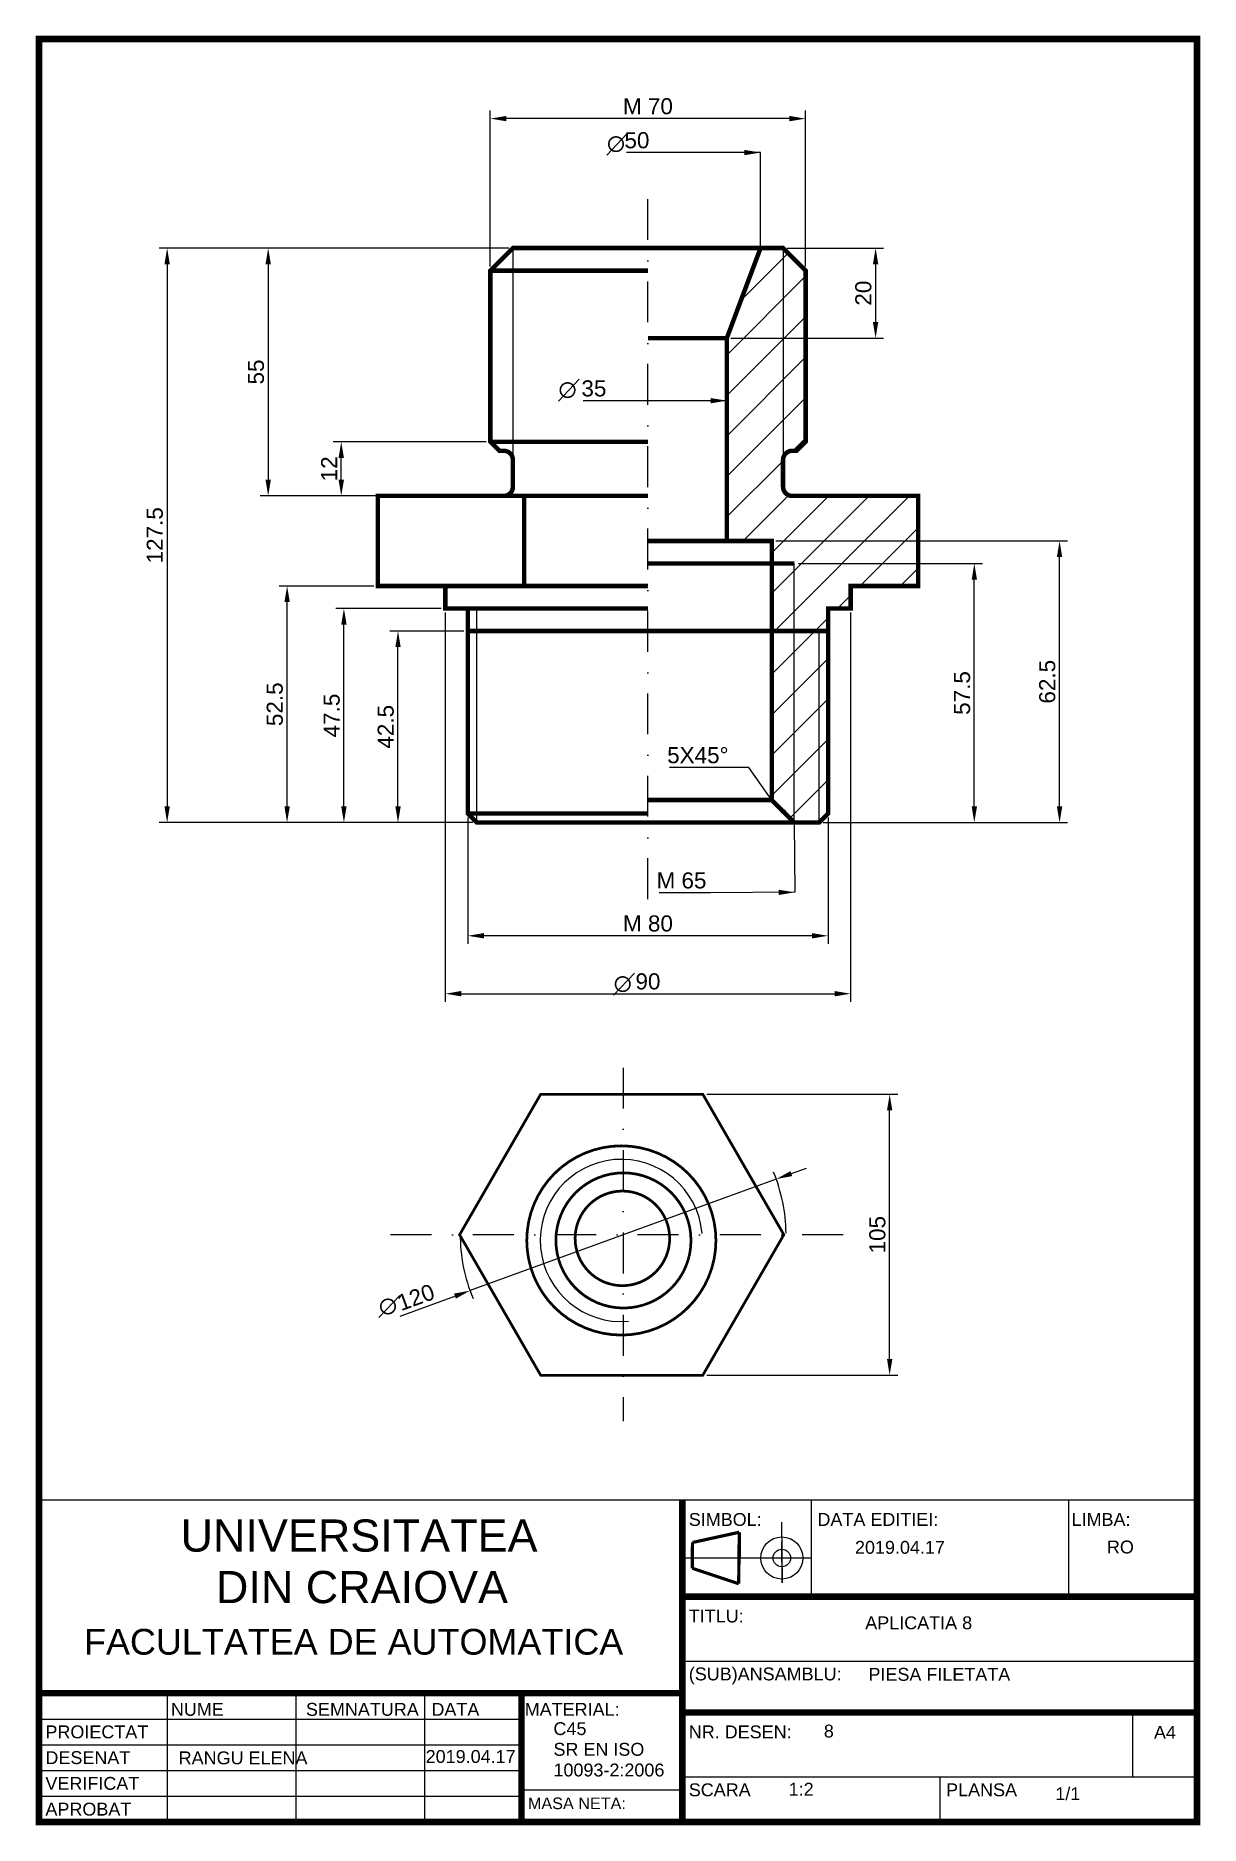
# Model space of a CAD drawing. Header units: millimetres. Extents: x 3108 to 3289, y 1961 to 2239.
import ezdxf

# ---------------------------------------------------------------- set-up
doc = ezdxf.new("R2010")
doc.units = ezdxf.units.MM
doc.header["$LTSCALE"] = 0.5
doc.linetypes.add('DASHDOT', pattern=[25.4, 12.7, -6.35, 0, -6.35])
doc.linetypes.add('HIDDEN', pattern=[9.525, 6.35, -3.175])
for name, color, linetype in [('AXA', 1, 'DASHDOT'), ('COTE', 5, 'Continuous'), ('HASURA', 3, 'Continuous')]:
    doc.layers.add(name, color=color, linetype=linetype)
doc.styles.add('S1', font='arial.ttf')
doc.styles.get("Standard").update_dxf_attribs({"font": 'arial.ttf'})
doc.dimstyles.new('ISO-25', dxfattribs={"dimtxt": 2.5, "dimasz": 2.5, "dimexe": 1.25, "dimexo": 0.625, "dimtad": 1, "dimtxsty": 'Standard', "dimcen": 2.5, "dimadec": 0, "dimazin": 0, "dimtfac": 1, "dimtmove": 0, "dimatfit": 3, "dimfxl": 1, "dimarcsym": 0})

# ---------------------------------------------------------------- blocks, each defined once
blk = doc.blocks.new('*D76')
at = {"color": 0, "lineweight": -2, "transparency": 16777216}
for p, q in [((3175.46, 2117.87), (3175.46, 2098.25)), ((3231.46, 2117.87), (3231.46, 2098.25)), ((3228.96, 2099.5), (3177.96, 2099.5))]:
    blk.add_line(p, q, dxfattribs=at)
at = {"color": 0, "transparency": 16777216}
for points in [[(3177.96, 2099.92), (3177.96, 2099.09), (3175.46, 2099.5)], [(3228.96, 2099.92), (3228.96, 2099.09), (3231.46, 2099.5)]]:
    blk.add_solid(points, dxfattribs=at)
at = {"layer": 'Defpoints', "color": 0, "transparency": 16777216}
for p in [(3175.46, 2118.49), (3231.46, 2118.49), (3175.46, 2099.5)]:
    blk.add_point(p, dxfattribs=at)
at = {"color": 0, "transparency": 16777216, "insert": (3203.46, 2101.4), "char_height": 2.5, "attachment_point": 5}
blk.add_mtext('M 80', dxfattribs=at)
blk = doc.blocks.new('*D77')
at = {"color": 0, "lineweight": -2, "transparency": 16777216}
for p, q in [((3226.84, 2157.34), (3255.44, 2157.34)), ((3254.19, 2119.59), (3254.19, 2154.84)), ((3230.69, 2117.09), (3255.44, 2117.09))]:
    blk.add_line(p, q, dxfattribs=at)
at = {"color": 0, "transparency": 16777216}
for points in [[(3253.78, 2154.84), (3254.61, 2154.84), (3254.19, 2157.34)], [(3253.78, 2119.59), (3254.61, 2119.59), (3254.19, 2117.09)]]:
    blk.add_solid(points, dxfattribs=at)
at = {"layer": 'Defpoints', "color": 0, "transparency": 16777216}
for p in [(3226.21, 2157.34), (3254.19, 2157.34), (3230.06, 2117.09)]:
    blk.add_point(p, dxfattribs=at)
at = {"color": 0, "transparency": 16777216, "insert": (3252.3, 2137.22), "char_height": 2.5, "attachment_point": 5, "rotation": 90}
blk.add_mtext('57.5', dxfattribs=at)
blk = doc.blocks.new('*D78')
at = {"color": 0, "lineweight": -2, "transparency": 16777216}
for p, q in [((3223.34, 2160.84), (3268.69, 2160.84)), ((3267.44, 2119.59), (3267.44, 2158.34)), ((3230.69, 2117.09), (3268.69, 2117.09))]:
    blk.add_line(p, q, dxfattribs=at)
at = {"color": 0, "transparency": 16777216}
for points in [[(3267.02, 2158.34), (3267.86, 2158.34), (3267.44, 2160.84)], [(3267.02, 2119.59), (3267.86, 2119.59), (3267.44, 2117.09)]]:
    blk.add_solid(points, dxfattribs=at)
at = {"layer": 'Defpoints', "color": 0, "transparency": 16777216}
for p in [(3222.71, 2160.84), (3267.44, 2160.84), (3230.06, 2117.09)]:
    blk.add_point(p, dxfattribs=at)
at = {"color": 0, "transparency": 16777216, "insert": (3265.54, 2138.97), "char_height": 2.5, "attachment_point": 5, "rotation": 90}
blk.add_mtext('62.5', dxfattribs=at)
blk = doc.blocks.new('*D79')
at = {"color": 0, "lineweight": -2, "transparency": 16777216}
for p, q in [((3174.84, 2146.84), (3163.36, 2146.84)), ((3164.61, 2119.59), (3164.61, 2144.34)), ((3176.24, 2117.09), (3163.36, 2117.09))]:
    blk.add_line(p, q, dxfattribs=at)
at = {"color": 0, "transparency": 16777216}
for points in [[(3164.2, 2144.34), (3165.03, 2144.34), (3164.61, 2146.84)], [(3164.2, 2119.59), (3165.03, 2119.59), (3164.61, 2117.09)]]:
    blk.add_solid(points, dxfattribs=at)
at = {"layer": 'Defpoints', "color": 0, "transparency": 16777216}
for p in [(3164.61, 2146.84), (3175.46, 2146.84), (3176.86, 2117.09)]:
    blk.add_point(p, dxfattribs=at)
at = {"color": 0, "transparency": 16777216, "insert": (3162.71, 2131.97), "char_height": 2.5, "attachment_point": 5, "rotation": 90}
blk.add_mtext('42.5', dxfattribs=at)
blk = doc.blocks.new('*D80')
at = {"color": 0, "lineweight": -2, "transparency": 16777216}
for p, q in [((3171.34, 2150.34), (3154.95, 2150.34)), ((3156.2, 2119.59), (3156.2, 2147.84)), ((3176.24, 2117.09), (3154.95, 2117.09))]:
    blk.add_line(p, q, dxfattribs=at)
at = {"color": 0, "transparency": 16777216}
for points in [[(3155.79, 2147.84), (3156.62, 2147.84), (3156.2, 2150.34)], [(3155.79, 2119.59), (3156.62, 2119.59), (3156.2, 2117.09)]]:
    blk.add_solid(points, dxfattribs=at)
at = {"layer": 'Defpoints', "color": 0, "transparency": 16777216}
for p in [(3156.2, 2150.34), (3171.96, 2150.34), (3176.86, 2117.09)]:
    blk.add_point(p, dxfattribs=at)
at = {"color": 0, "transparency": 16777216, "insert": (3154.31, 2133.72), "char_height": 2.5, "attachment_point": 5, "rotation": 90}
blk.add_mtext('47.5', dxfattribs=at)
blk = doc.blocks.new('*D81')
at = {"color": 0, "lineweight": -2, "transparency": 16777216}
for p, q in [((3160.84, 2153.84), (3146.12, 2153.84)), ((3147.37, 2119.59), (3147.37, 2151.34)), ((3176.24, 2117.09), (3146.12, 2117.09))]:
    blk.add_line(p, q, dxfattribs=at)
at = {"color": 0, "transparency": 16777216}
for points in [[(3146.96, 2151.34), (3147.79, 2151.34), (3147.37, 2153.84)], [(3146.96, 2119.59), (3147.79, 2119.59), (3147.37, 2117.09)]]:
    blk.add_solid(points, dxfattribs=at)
at = {"layer": 'Defpoints', "color": 0, "transparency": 16777216}
for p in [(3147.37, 2153.84), (3161.46, 2153.84), (3176.86, 2117.09)]:
    blk.add_point(p, dxfattribs=at)
at = {"color": 0, "transparency": 16777216, "insert": (3145.47, 2135.47), "char_height": 2.5, "attachment_point": 5, "rotation": 90}
blk.add_mtext('52.5', dxfattribs=at)
blk = doc.blocks.new('*D82')
at = {"color": 0, "lineweight": -2, "transparency": 16777216}
for p, q in [((3225.09, 2206.34), (3240.1, 2206.34)), ((3238.85, 2203.84), (3238.85, 2194.84)), ((3216.34, 2192.34), (3240.1, 2192.34))]:
    blk.add_line(p, q, dxfattribs=at)
at = {"color": 0, "transparency": 16777216}
for points in [[(3238.43, 2203.84), (3239.26, 2203.84), (3238.85, 2206.34)], [(3238.43, 2194.84), (3239.26, 2194.84), (3238.85, 2192.34)]]:
    blk.add_solid(points, dxfattribs=at)
at = {"layer": 'Defpoints', "color": 0, "transparency": 16777216}
for p in [(3224.46, 2206.34), (3215.71, 2192.34), (3238.85, 2192.34)]:
    blk.add_point(p, dxfattribs=at)
at = {"color": 0, "transparency": 16777216, "insert": (3236.95, 2199.34), "char_height": 2.5, "attachment_point": 5, "rotation": 90}
blk.add_mtext('20', dxfattribs=at)
blk = doc.blocks.new('*D83')
at = {"color": 0, "lineweight": -2, "transparency": 16777216}
for p, q in [((3178.34, 2176.24), (3154.54, 2176.24)), ((3155.79, 2170.34), (3155.79, 2173.74)), ((3180.44, 2167.84), (3154.54, 2167.84))]:
    blk.add_line(p, q, dxfattribs=at)
at = {"color": 0, "transparency": 16777216}
for points in [[(3155.37, 2173.74), (3156.21, 2173.74), (3155.79, 2176.24)], [(3155.37, 2170.34), (3156.21, 2170.34), (3155.79, 2167.84)]]:
    blk.add_solid(points, dxfattribs=at)
at = {"layer": 'Defpoints', "color": 0, "transparency": 16777216}
for p in [(3155.79, 2176.24), (3178.96, 2176.24), (3181.06, 2167.84)]:
    blk.add_point(p, dxfattribs=at)
at = {"color": 0, "transparency": 16777216, "insert": (3153.91, 2172.04), "char_height": 2.5, "attachment_point": 5, "rotation": 90}
blk.add_mtext('12', dxfattribs=at)
blk = doc.blocks.new('*D84')
at = {"color": 0, "lineweight": -2, "transparency": 16777216}
for p, q in [((3181.84, 2206.34), (3143.18, 2206.34)), ((3144.43, 2203.84), (3144.43, 2170.34)), ((3160.84, 2167.84), (3143.18, 2167.84))]:
    blk.add_line(p, q, dxfattribs=at)
at = {"color": 0, "transparency": 16777216}
for points in [[(3144.02, 2203.84), (3144.85, 2203.84), (3144.43, 2206.34)], [(3144.02, 2170.34), (3144.85, 2170.34), (3144.43, 2167.84)]]:
    blk.add_solid(points, dxfattribs=at)
at = {"layer": 'Defpoints', "color": 0, "transparency": 16777216}
for p in [(3182.46, 2206.34), (3144.43, 2167.84), (3161.46, 2167.84)]:
    blk.add_point(p, dxfattribs=at)
at = {"color": 0, "transparency": 16777216, "insert": (3142.54, 2187.09), "char_height": 2.5, "attachment_point": 5, "rotation": 90}
blk.add_mtext('55', dxfattribs=at)
blk = doc.blocks.new('*D85')
at = {"color": 0, "lineweight": -2, "transparency": 16777216}
for p, q in [((3181.84, 2206.34), (3127.48, 2206.34)), ((3128.73, 2203.84), (3128.73, 2119.59)), ((3176.24, 2117.09), (3127.48, 2117.09))]:
    blk.add_line(p, q, dxfattribs=at)
at = {"color": 0, "transparency": 16777216}
for points in [[(3128.31, 2203.84), (3129.14, 2203.84), (3128.73, 2206.34)], [(3128.31, 2119.59), (3129.14, 2119.59), (3128.73, 2117.09)]]:
    blk.add_solid(points, dxfattribs=at)
at = {"layer": 'Defpoints', "color": 0, "transparency": 16777216}
for p in [(3182.46, 2206.34), (3128.73, 2117.09), (3176.86, 2117.09)]:
    blk.add_point(p, dxfattribs=at)
at = {"color": 0, "transparency": 16777216, "insert": (3126.82, 2161.72), "char_height": 2.5, "attachment_point": 5, "rotation": 90}
blk.add_mtext('127.5', dxfattribs=at)
blk = doc.blocks.new('*D86')
at = {"color": 0, "lineweight": -2, "transparency": 16777216}
for p, q in [((3178.96, 2203.47), (3178.96, 2227.7)), ((3227.96, 2203.47), (3227.96, 2227.7)), ((3225.46, 2226.45), (3181.46, 2226.45))]:
    blk.add_line(p, q, dxfattribs=at)
at = {"color": 0, "transparency": 16777216}
for points in [[(3181.46, 2226.87), (3181.46, 2226.04), (3178.96, 2226.45)], [(3225.46, 2226.87), (3225.46, 2226.04), (3227.96, 2226.45)]]:
    blk.add_solid(points, dxfattribs=at)
at = {"layer": 'Defpoints', "color": 0, "transparency": 16777216}
for p in [(3178.96, 2226.45), (3178.96, 2202.84), (3227.96, 2202.84)]:
    blk.add_point(p, dxfattribs=at)
at = {"color": 0, "transparency": 16777216, "insert": (3203.46, 2228.36), "char_height": 2.5, "attachment_point": 5}
blk.add_mtext('M 70', dxfattribs=at)
blk = doc.blocks.new('*D87')
at = {"color": 0, "lineweight": -2, "transparency": 16777216}
for p, q in [((3171.96, 2149.72), (3171.96, 2089.25)), ((3234.96, 2149.72), (3234.96, 2089.25)), ((3174.46, 2090.5), (3232.46, 2090.5))]:
    blk.add_line(p, q, dxfattribs=at)
at = {"color": 0, "transparency": 16777216}
for points in [[(3174.46, 2090.92), (3174.46, 2090.08), (3171.96, 2090.5)], [(3232.46, 2090.92), (3232.46, 2090.08), (3234.96, 2090.5)]]:
    blk.add_solid(points, dxfattribs=at)
at = {"layer": 'Defpoints', "color": 0, "transparency": 16777216}
for p in [(3171.96, 2150.34), (3234.96, 2150.34), (3234.96, 2090.5)]:
    blk.add_point(p, dxfattribs=at)
at = {"color": 0, "transparency": 16777216, "insert": (3203.46, 2092.4), "char_height": 2.5, "attachment_point": 5}
blk.add_mtext('90', dxfattribs=at)
blk = doc.blocks.new('FI')
blk.add_line((-1.37, -1.89), (1.87, 1.53))
at = {"const_width": 0.25}
blk.add_lwpolyline([(-1.07, -0.16, 1), (1.18, -0.16, 1)], format="xyb", close=True, dxfattribs=at)
blk = doc.blocks.new('*D89')
at = {"color": 0, "lineweight": -2, "transparency": 16777216}
for p, q in [((3225.75, 2062.56), (3228.1, 2063.41)), ((3223.4, 2061.7), (3175.81, 2044.37)), ((3164.97, 2040.43), (3173.46, 2043.52))]:
    blk.add_line(p, q, dxfattribs=at)
at = {"color": 0, "transparency": 16777216}
for points in [[(3225.61, 2062.95), (3225.89, 2062.17), (3223.4, 2061.7)], [(3173.31, 2043.91), (3173.6, 2043.13), (3175.81, 2044.37)]]:
    blk.add_solid(points, dxfattribs=at)
at = {"layer": 'Defpoints', "color": 0, "transparency": 16777216}
for p in [(3223.4, 2061.7), (3175.81, 2044.37)]:
    blk.add_point(p, dxfattribs=at)
at = {"color": 0, "transparency": 16777216, "insert": (3167.39, 2043.33), "char_height": 2.5, "attachment_point": 5, "rotation": 20.0068}
blk.add_mtext('120', dxfattribs=at)
blk = doc.blocks.new('*D90')
at = {"color": 0, "lineweight": -2, "transparency": 16777216}
for p, q in [((3212.61, 2074.88), (3242.28, 2074.88)), ((3241.03, 2033.73), (3241.03, 2072.38)), ((3212.61, 2031.23), (3242.28, 2031.23))]:
    blk.add_line(p, q, dxfattribs=at)
at = {"color": 0, "transparency": 16777216}
for points in [[(3240.62, 2072.38), (3241.45, 2072.38), (3241.03, 2074.88)], [(3240.62, 2033.73), (3241.45, 2033.73), (3241.03, 2031.23)]]:
    blk.add_solid(points, dxfattribs=at)
at = {"layer": 'Defpoints', "color": 0, "transparency": 16777216}
for p in [(3211.99, 2074.88), (3241.03, 2074.88), (3211.99, 2031.23)]:
    blk.add_point(p, dxfattribs=at)
at = {"color": 0, "transparency": 16777216, "insert": (3239.13, 2053.06), "char_height": 2.5, "attachment_point": 5, "rotation": 90}
blk.add_mtext('105', dxfattribs=at)

msp = doc.modelspace()

# ---------------------------------------------------------------- hatches: boundary and pattern name
at = {"layer": 'HASURA'}
h = msp.add_hatch(dxfattribs=at)
h.set_pattern_fill('ANSI31', color=256, scale=1.4)
h.set_pattern_definition([(45, (1487.1703, 737.7544), (-3.14309, 3.14309), [])])
h.paths.add_polyline_path([(3215.715, 2160.843), (3222.715, 2160.843), (3222.715, 2120.593), (3226.215, 2117.093), (3230.065, 2117.093), (3231.465, 2118.493), (3231.465, 2150.343), (3234.965, 2150.343), (3234.965, 2153.843), (3245.465, 2153.843), (3245.465, 2167.843), (3225.865, 2167.843, -0.4142136), (3224.465, 2169.243), (3224.465, 2173.443, -0.4142136), (3225.865, 2174.843), (3226.565, 2174.843), (3227.965, 2176.243), (3227.965, 2202.843), (3224.465, 2206.343), (3220.965, 2206.343), (3215.715, 2192.343)])

# ---------------------------------------------------------------- linework, layer by layer
for p, q in [((3197.071, 2220.756), (3200.307, 2224.183)), ((3189.539, 2182.536), (3192.774, 2185.962)), ((3228.806, 2011.821), (3228.806, 1996.821)), ((3268.806, 2011.821), (3268.806, 1996.821)), ((3208.806, 1986.821), (3288.806, 1986.821)), ((3128.806, 1961.821), (3128.806, 1981.821)), ((3148.806, 1961.821), (3148.806, 1981.821)), ((3168.806, 1961.821), (3168.806, 1981.821)), ((3108.806, 1977.821), (3183.806, 1977.821)), ((3278.806, 1968.821), (3278.806, 1978.821)), ((3108.806, 1973.821), (3183.806, 1973.821)), ((3108.806, 1969.821), (3183.806, 1969.821)), ((3208.806, 1968.821), (3288.806, 1968.821)), ((3248.806, 1968.821), (3248.806, 1961.821)), ((3108.806, 1965.821), (3183.806, 1965.821)), ((3183.806, 1966.821), (3208.806, 1966.821))]:
    msp.add_line(p, q)
at = {"linetype": 'Continuous'}
for p, q in [((3182.465, 2206.343), (3182.465, 2173.443)), ((3224.465, 2206.343), (3224.465, 2173.443)), ((3226.215, 2117.093), (3226.215, 2157.343)), ((3176.865, 2117.093), (3176.865, 2150.343)), ((3230.065, 2117.093), (3230.065, 2146.843)), ((3224.233, 2008.409), (3224.302, 1998.981)), ((3208.806, 2002.835), (3228.806, 2002.835))]:
    msp.add_line(p, q, dxfattribs=at)
at = {"linetype": 'DASHDOT'}
msp.add_line((3224.302, 1998.981), (3224.233, 2008.409), dxfattribs=at)
at = {"const_width": 1}
msp.add_lwpolyline([(3108.806, 1961.821), (3288.806, 1961.821), (3288.806, 2238.821), (3108.806, 2238.821)], close=True, dxfattribs=at)
at = {"const_width": 0.25}
for points in [[(3197.368, 2222.491, 1), (3199.618, 2222.491, 1)], [(3189.836, 2184.271, 1), (3192.086, 2184.271, 1)]]:
    msp.add_lwpolyline(points, format="xyb", close=True, dxfattribs=at)
at = {"const_width": 0.7}
for points in [[(3203.465, 2206.343), (3182.465, 2206.343), (3178.965, 2202.843), (3178.965, 2176.243), (3180.365, 2174.843), (3181.065, 2174.843, -0.4142136), (3182.465, 2173.443), (3182.465, 2169.243, -0.4142136), (3181.065, 2167.843), (3161.465, 2167.843), (3161.465, 2153.843), (3171.965, 2153.843), (3171.965, 2150.343), (3175.465, 2150.343), (3175.465, 2118.493), (3176.865, 2117.093), (3203.465, 2117.093)], [(3203.465, 2206.343), (3224.465, 2206.343), (3227.965, 2202.843), (3227.965, 2176.243), (3226.565, 2174.843), (3225.865, 2174.843, 0.4142136), (3224.465, 2173.443), (3224.465, 2169.243, 0.4142136), (3225.865, 2167.843), (3245.465, 2167.843), (3245.465, 2153.843), (3234.965, 2153.843), (3234.965, 2150.343), (3231.465, 2150.343), (3231.465, 2118.493), (3230.065, 2117.093), (3203.465, 2117.093)]]:
    msp.add_lwpolyline(points, format="xyb", dxfattribs=at)
for points, const_width in [([(3203.465, 2206.343), (3220.965, 2206.343), (3215.715, 2192.343), (3215.715, 2160.843), (3222.715, 2160.843), (3222.715, 2120.593), (3226.215, 2117.093)], 0.7), ([(3208.806, 1961.821), (3208.806, 2011.821), (3208.806, 2011.821)], 1), ([(3288.806, 1996.821), (3208.806, 1996.821)], 1), ([(3108.806, 1981.821), (3208.806, 1981.821)], 1), ([(3183.806, 1961.821), (3183.806, 1981.821)], 1), ([(3288.806, 1978.821), (3208.806, 1978.821)], 1)]:
    msp.add_lwpolyline(points, dxfattribs=dict(const_width=const_width))
at = {"linetype": 'Continuous'}
for points, const_width in [([(3178.965, 2202.843), (3203.465, 2202.843)], 0.7), ([(3215.715, 2192.343), (3203.465, 2192.343)], 0.7), ([(3178.965, 2176.243), (3203.465, 2176.243)], 0.7), ([(3181.065, 2167.843), (3203.465, 2167.843)], 0.7), ([(3184.215, 2167.843), (3184.215, 2153.843)], 0.7), ([(3215.715, 2160.843), (3203.465, 2160.843)], 0.7), ([(3203.465, 2157.343), (3226.215, 2157.343)], 0.7), ([(3171.965, 2153.843), (3203.465, 2153.843)], 0.7), ([(3175.465, 2150.343), (3203.465, 2150.343)], 0.7), ([(3203.465, 2146.843), (3175.465, 2146.843)], 0.7), ([(3175.465, 2118.493), (3203.465, 2118.493)], 0.7), ([(3222.715, 2120.593), (3203.465, 2120.593)], 0.7), ([(3210.382, 2003.244), (3210.382, 2005.244), (3210.35, 2001.244)], 0.5), ([(3210.382, 2005.244), (3217.652, 2006.835)], 0.5), ([(3217.652, 2002.835), (3217.652, 2006.835), (3217.565, 1998.836)], 0.5), ([(3210.35, 2001.244), (3217.565, 1998.836)], 0.5)]:
    msp.add_lwpolyline(points, dxfattribs=dict(at, const_width=const_width))
at = {"linetype": 'HIDDEN', "const_width": 0.7}
msp.add_lwpolyline([(3203.465, 2146.843), (3231.465, 2146.843)], dxfattribs=at)
at = {"linetype": 'Continuous', "const_width": 0.42}
msp.add_lwpolyline([(3186.786, 2074.881), (3174.186, 2053.057), (3186.786, 2031.233), (3211.986, 2031.233), (3224.586, 2053.057), (3211.986, 2074.881)], close=True, dxfattribs=at)
for points in [[(3184.627, 2052.168, 1), (3214.027, 2052.168, 1)], [(3189.152, 2052.168, 1), (3210.152, 2052.168, 1)], [(3192.14, 2052.493, 1), (3206.84, 2052.493, 1)]]:
    msp.add_lwpolyline(points, format="xyb", close=True, dxfattribs=at)
msp.add_lwpolyline([(3108.806, 1961.821), (3108.806, 1961.821), (3288.806, 1961.821), (3288.806, 2011.821), (3108.806, 2011.821)], close=True)
at = {"linetype": 'Continuous'}
for radius in [3.274, 1.353]:
    msp.add_circle((3224.273, 2002.835), radius, dxfattribs=at)
msp.add_arc((3199.327, 2052.168), 12.6, 5, 275, dxfattribs=at)
at = {"layer": 'AXA', "linetype": 'DASHDOT'}
for p, q in [((3203.465, 2105.21), (3203.465, 2216.605)), ((3199.604, 2079.004), (3199.604, 2024.086)), ((3233.804, 2053.057), (3163.276, 2053.016))]:
    msp.add_line(p, q, dxfattribs=at)
at = {"layer": 'COTE', "color": 0, "linetype": 'Continuous'}
for p, q in [((3220.965, 2206.343), (3220.965, 2221.182)), ((3226.215, 2117.093), (3226.268, 2106.256))]:
    msp.add_line(p, q, dxfattribs=at)
at = {"layer": 'COTE', "linetype": 'Continuous'}
for start, end in [(0.65149, 22.56937), (179.54137, 202.95723)]:
    msp.add_arc((3199.604, 2053.037), 25.327, start, end, dxfattribs=at)

# ---------------------------------------------------------------- block references
for p in [(3199.486, 2092.154), (3163, 2042.069)]:
    msp.add_blockref('FI', p)

# ---------------------------------------------------------------- texts
at = {"style": 'S1'}
for s, height, p in [('UNIVERSITATEA', 5, (3130.806, 2003.821)), ('SIMBOL:', 2, (3209.806, 2007.821)), ('DATA EDITIEI:', 2, (3229.806, 2007.821)), ('LIMBA:', 2, (3269.306, 2007.821)), ('DIN CRAIOVA', 5, (3136.306, 1995.821)), ('TITLU:', 2, (3209.806, 1992.821)), ('FACULTATEA DE AUTOMATICA', 4, (3115.806, 1987.821)), ('(SUB)ANSAMBLU:', 2, (3209.806, 1983.821)), ('NUME', 2, (3129.306, 1978.321)), ('SEMNATURA', 2, (3150.306, 1978.321)), ('DATA', 2, (3169.806, 1978.321)), ('MATERIAL:', 2, (3184.306, 1978.321)), ('PROIECTAT', 2, (3109.806, 1974.821)), ('NR. DESEN:', 2, (3209.806, 1974.821)), ('DESENAT', 2, (3109.806, 1970.821)), ('VERIFICAT', 2, (3109.806, 1966.821)), ('MASA NETA:', 1.8, (3184.806, 1963.821)), ('SCARA', 2, (3209.806, 1965.821)), ('PLANSA', 2, (3249.806, 1965.821)), ('APROBAT', 2, (3109.806, 1962.821))]:
    msp.add_text(s, height=height, dxfattribs=at).set_placement(p)
for s, p in [('2019.04.17', (3235.641, 2003.488)), ('PIESA FILETATA', (3237.735, 1983.76)), ('8', (3230.8, 1974.945)), ('2019.04.17', (3168.911, 1970.997)), ('1:2', (3225.336, 1965.92))]:
    msp.add_text(s, height=2).set_placement(p)
at = {"linetype": 'Continuous'}
for s, p in [('RO', (3274.803, 2003.543)), ('A4', (3282.115, 1974.748)), ('RANGU ELENA', (3130.516, 1970.783)), ('1/1', (3266.786, 1965.215))]:
    msp.add_text(s, height=2, dxfattribs=at).set_placement(p)
at = {"color": 0}
for s, p in [('APLICATIA 8', (3237.238, 1991.763)), ('C45', (3188.773, 1975.324)), ('SR EN ISO', (3188.773, 1972.111)), ('10093-2:2006', (3188.773, 1968.898))]:
    msp.add_text(s, height=2, dxfattribs=at).set_placement(p)
at = {"char_height": 2.5, "attachment_point": 9}
for s, insert in [('50', (3203.692, 2221.807)), ('35', (3197.006, 2183.257)), ('5X45%%D', (3215.996, 2126.278)), ('M 65', (3212.558, 2106.817))]:
    msp.add_mtext(s, dxfattribs=dict(at, insert=insert))

# ---------------------------------------------------------------- dimensions: what is measured, and where the dimension line sits
for base, p1, p2, text, picture, middle in [((3178.965, 2226.455), (3227.965, 2202.843), (3178.965, 2202.843), 'M 70', '*D86', (3203.465, 2228.356)), ((3234.965, 2090.501), (3171.965, 2150.343), (3234.965, 2150.343), '90', '*D87', (3203.465, 2092.402)), ((3175.465, 2099.503), (3231.465, 2118.493), (3175.465, 2118.493), 'M 80', '*D76', (3203.465, 2101.404))]:
    dim = msp.add_linear_dim(base=base, p1=p1, p2=p2, text=text, dimstyle='ISO-25')
    dim.commit()
    dim.dimension.update_dxf_attribs({"geometry": picture, "text_midpoint": middle})
for base, p1, p2, text, picture, middle in [((3128.725, 2117.093), (3182.465, 2206.343), (3176.865, 2117.093), '127.5', '*D85', (3126.824, 2161.718)), ((3144.434, 2167.843), (3182.465, 2206.343), (3161.465, 2167.843), '55', '*D84', (3142.538, 2187.093)), ((3238.848, 2192.343), (3224.465, 2206.343), (3215.715, 2192.343), '20', '*D82', (3236.947, 2199.343)), ((3155.789, 2176.243), (3181.065, 2167.843), (3178.965, 2176.243), '12', '*D83', (3153.909, 2172.043)), ((3267.44, 2160.843), (3230.065, 2117.093), (3222.715, 2160.843), '62.5', '*D78', (3265.539, 2138.968)), ((3254.193, 2157.343), (3230.065, 2117.093), (3226.215, 2157.343), '57.5', '*D77', (3252.297, 2137.218)), ((3147.372, 2153.843), (3176.865, 2117.093), (3161.465, 2153.843), '52.5', '*D81', (3145.471, 2135.468)), ((3156.204, 2150.343), (3176.865, 2117.093), (3171.965, 2150.343), '47.5', '*D80', (3154.308, 2133.718)), ((3164.615, 2146.843), (3176.865, 2117.093), (3175.465, 2146.843), '42.5', '*D79', (3162.714, 2131.968)), ((3241.034, 2074.881), (3211.986, 2031.233), (3211.986, 2074.881), '105', '*D90', (3239.133, 2053.057))]:
    dim = msp.add_linear_dim(base=base, p1=p1, p2=p2, angle=90, text=text, dimstyle='ISO-25')
    dim.commit()
    dim.dimension.update_dxf_attribs({"geometry": picture, "text_midpoint": middle})
dim = msp.add_diameter_dim_2p(p1=(3223.402, 2061.702), p2=(3175.805, 2044.372), text='120', dimstyle='ISO-25')
dim.commit()
dim.dimension.update_dxf_attribs({"geometry": '*D89', "text_midpoint": (3167.389, 2043.331)})

# ---------------------------------------------------------------- leaders
at = {"annotation_type": 0, "has_hookline": 1, "hookline_direction": 1}
for points, text_width in [([(3220.965, 2221.182), (3204.317, 2221.182)], 3.573), ([(3215.715, 2182.632), (3197.631, 2182.632)], 3.598), ([(3226.215, 2117.093), (3222.715, 2120.593), (3219.121, 2125.653), (3216.621, 2125.653)], 9.176), ([(3226.268, 2106.256), (3213.183, 2106.192)], 7.365)]:
    msp.add_leader(points, dimstyle='ISO-25', dxfattribs=dict(at, text_width=text_width))

doc.saveas('drawing.dxf')
